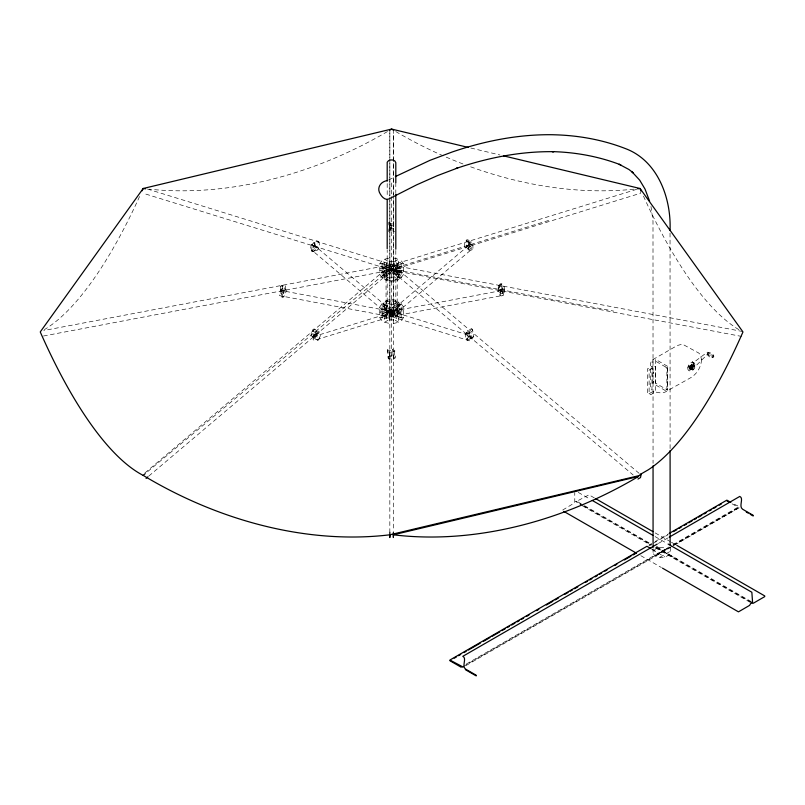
<?xml version="1.0" encoding="UTF-8"?>
<svg xmlns="http://www.w3.org/2000/svg" width="805" height="805" viewBox="0 0 805 805"><rect width="100%" height="100%" fill="white"/><g stroke="black" fill="none" stroke-linecap="round" stroke-linejoin="round"><path stroke-width="0.6" stroke-dasharray="4.03 3.02" d="M389.831 316.174L389.841 312.35L393.393 312.35L393.383 320.38M389.841 200.676L389.841 308.798M389.841 277.423L389.831 278.248M389.831 273.499L389.841 272.664M389.831 268.367L389.841 264.865M389.831 229.948L389.841 227.372L393.393 227.372L393.383 229.948M389.841 355.478L389.831 359.302L393.383 359.302L393.393 355.478M389.831 320.38L389.841 314.161M389.831 311.374L389.831 301.925M389.841 195.675L389.841 159.37M389.841 158.122L389.841 133.087M43.43 336.027L391.622 270.037L391.622 267.995L390.697 264.765L43.752 330.523M391.622 313.487L391.622 311.444L280.462 290.374L279.546 293.594L279.546 295.636L390.697 316.707L391.622 313.487L392.427 316.335L503.497 295.284L503.497 293.241L502.672 290.333L391.602 311.384M393.393 312.35L393.383 316.808M393.393 277.423L393.383 278.258M393.383 273.499L393.393 272.664M393.383 268.367L393.393 267.26M393.383 265.962L393.393 264.855M393.383 311.374L393.393 196.923M393.393 195.665L393.393 133.077M389.57 355.397L389.409 352.942L392.991 352.681L393.192 354.955L389.59 355.418L389.63 353.838M389.711 227.101L389.721 228.218M389.821 226.879L389.791 225.752L393.383 225.853L393.343 228.258L389.731 228.228L389.892 226.547M499.875 288.814C498.124 292.436 503.9 292.336 502.35 288.764M500.66 291.179C498.305 298.212 504.977 295.475 501.827 290.555M501.807 284.89C503.638 293.111 496.665 287.335 501.263 284.306C503.115 285.191 499.845 286.55 500.479 284.608M389.761 228.006L389.781 225.823M690.016 368.227L690.016 365.893L692.048 364.715M313.608 336.591L313.065 339.609L314.312 340.334L392.327 316.204L392.87 313.185L390.365 311.736L382.043 314.312M641.183 190.161L640.629 193.22L392.85 269.856L390.345 268.407L390.898 265.348L637.48 189.084M281.951 286.037C284.246 284.145 282.394 288.301 282.032 285.554C285.071 284.366 285.212 292.366 281.71 291.43M281.68 291.591C283.249 288.552 284.517 295.012 283.944 296.059C281.277 298.836 281.901 290.766 281.388 289.891M312.119 247.024L311.475 249.842L389.731 315.993L392.226 314.554L392.87 311.736L314.614 245.585L312.119 247.024L314.353 248.212L317.2 246.733L316.697 244.911L313.065 246.139L313.779 248.131M670.122 547.4C673.533 557.191 659.798 560.018 654.224 554.887A8.523 4.921 0 0 1 653.368 551.163L655.572 548.95L659.396 547.682A8.523 4.921 0 0 1 665.856 548.175L666.832 548.608L654.968 555.45M391.602 268.045L392.347 265.419M466.357 332.485C466.035 334.306 468.621 333.28 466.981 332.244C469.879 327.394 478.019 329.929 467.101 333.622M466.588 332.364L467.222 333.501M713.28 355.901L712.506 356.977M383.754 306.866L384.8 305.397M399.481 274.606L398.435 276.075M500.75 290.826C500.78 293.895 503.658 289.709 500.871 290.847M500.67 291.158L501.032 290.575M467.121 338.442L467.765 339.841M382.043 277.665L379.849 274.606L379.849 263.728L382.043 260.659L382.043 277.665L386.43 275.129M382.043 303.807L379.849 306.866L379.849 317.754L382.043 320.813L382.043 303.807L386.43 306.343L386.43 318.277L388.936 319.726L388.936 304.894M401.192 277.665L403.386 274.606L403.386 263.728L401.192 260.659L401.192 277.665L396.805 275.129L396.805 263.195L394.299 261.756L394.299 276.578M401.192 303.807L403.386 306.866L403.386 317.754L401.192 320.813L401.192 303.807L396.805 306.343M144.93 472.927L389.821 265.902L392.327 267.351L392.87 269.735L147.979 476.771M388.936 270.208L145.091 473.773M382.043 276.266L390.546 269.081L393.051 270.53L384.549 277.715M398.686 302.801L390.002 310.146L392.508 311.595L401.192 304.25M394.299 311.193L398.686 307.48M500.579 284.638L501.777 284.89M382.043 268.83L386.43 266.294M394.299 261.756L398.686 259.22L398.686 268.055L394.299 270.591C389.489 267.602 381.399 274.877 389.389 276.729C393.866 279.184 401.504 272.654 394.299 270.591M467.604 245.686L469.385 244.65M314.342 334.961L316.134 333.934M388.936 310.881L384.549 313.417L384.549 322.252L389.831 323.519M384.549 322.252L388.936 319.726M396.805 315.178L401.192 312.642M649.031 393.736L655.532 390.073L655.532 366.305L649.112 370.018L649.112 393.776M562.665 510.048L574.106 503.145L574.78 501.485L574.76 492.509M648.84 545.186L651.718 543.526M654.988 541.634L668.049 534.087M649.243 545.619L651.265 544.452M653.338 543.254L668.09 534.731M658.329 543.456L668.1 537.81M466.417 663.974L669.126 546.937M673.03 544.673L739.05 506.566L731.836 503.004M463.298 666.46L669.136 547.621M673.453 545.126L739.191 507.17M671.944 546.313L655.572 555.762L655.572 554.746M673.03 545.689L738.94 507.633M466.035 665.514L670.273 547.601M674.62 545.096L739.745 507.482M660.019 557.231L669.911 551.516L670.122 552.431M467.916 334.176C470.975 329.627 474.266 336.651 468.943 336.43A1.238 0.714 61.7 0 1 467.574 334.92A1.238 0.714 61.7 0 1 468.772 334.558A1.238 0.714 61.7 0 1 468.943 336.43M467.001 338.513C473.682 332.093 476.288 338.261 467.655 339.952M388.664 179.978L394.259 177.13M393.383 222.422L393.232 231.689L394.722 231.739M395.929 277.514L393.383 278.127L393.383 274.686M387.316 303.958L389.831 303.344M396.805 265.741L401.192 264.382M548.628 220.449L391.622 269.011L613.662 311.102M398.686 267.612L390.002 270.299L392.508 271.748L401.192 269.061M382.043 313.366L390.546 310.74L393.051 312.189L384.549 314.815M313.115 336.742L383.291 315.037L383.291 317.884L382.043 317.16L386.43 315.801M388.936 270.591L384.549 268.055L384.549 259.22L389.831 257.952M393.383 280.382L398.686 279.114L398.686 270.279M389.831 301.1L384.549 302.368L384.549 311.203M393.383 323.529L398.686 322.252L398.686 313.417L394.299 310.881M379.849 268.86L386.058 267.693M379.849 270.48L391.693 268.236M391.693 270.279L379.849 272.523L386.048 272.563M403.386 308.667L391.472 310.931L391.472 312.974L403.386 310.71M397.187 313.387L403.386 312.209M389.831 261.534L393.383 261.534M393.383 319.937L389.831 319.937M466.86 240.574L466.115 241.51L466.86 241.581L466.518 240.454L466.035 241.701L471.881 244.479L471.982 243.502L466.739 240.474M466.719 246.229L465.894 247.105L466.266 247.779L467.212 246.944L466.719 246.229L472.173 249.379L471.287 250.949L470.15 251.08L468.671 249.932L468.601 244.509L470.643 241.721L472.837 242.828L472.938 248.202L471.7 250.657L466.045 247.648M466.95 246.36L466.175 247.699M313.698 335.645L312.924 336.973M282.545 290.565L285.061 290.474M501.163 289.86L503.689 289.81M379.849 263.728L386.048 263.728L386.058 317.754L379.849 317.754M397.187 274.606L397.187 263.728L403.386 263.728M389.831 266.354L393.383 266.354M393.383 269.182L389.841 269.091L389.831 261.273M389.831 270.681L393.383 270.681M397.187 272.563L403.386 272.563M386.058 308.909L379.849 308.909L391.693 311.193M397.187 308.909L403.386 308.909M389.831 311.263L393.383 311.263M389.831 312.219L393.383 312.219M389.831 314.986L393.383 314.986M403.386 317.754L397.187 317.754L397.187 263.728M388.372 222.281C391.683 221.637 390.928 231.91 388.241 231.558M388.312 223.388L395.396 223.589M388.282 224.796L395.366 224.998M388.322 229.143L395.406 229.345M388.282 230.733L395.366 230.934M393.383 301.925L393.393 303.364L395.939 303.958M392.427 265.147L742.602 331.509M397.187 268.085L403.386 269.262M403.386 270.762L391.472 268.508L391.472 270.55L403.386 272.804M391.602 270.088L741.777 336.46M379.849 310.992L391.693 313.236M379.849 312.612L386.048 313.789M470.774 148.019L500.006 155.003M393.383 257.952L398.686 259.22M389.831 280.371L384.549 279.114L384.549 270.279M393.383 301.09L398.686 302.368L398.686 311.203M147.476 189.034L392.226 264.734L392.87 268.296L390.365 269.735L143.22 193.291M382.043 263.809L386.43 265.167M384.549 266.324L392.981 268.94L390.173 270.601L398.686 277.805M382.043 267.773L390.485 270.379M401.192 313.286L392.669 310.65L390.173 312.099L398.686 314.725M396.805 316.063L401.192 317.422M313.004 331.117L313.839 330.07L312.924 331.036L312.692 330.332L313.487 329.758L318.81 333.431L318.015 334.005L312.773 330.986M387.306 277.524L389.831 278.117L389.831 274.676M394.299 304.894C389.489 301.905 381.399 309.19 389.389 311.032C393.866 313.497 401.504 306.967 394.299 304.894L394.299 317.512M466.789 335.605L468.53 336.379M594.392 497.933L588.968 494.813L576.803 501.263L583.323 505.017M655.159 532.89L670.344 541.624M671.43 542.248L675.767 544.754M578.231 492.378L590.135 499.221M655.089 536.583L667.013 543.445M656.699 546.384L662.676 549.825M584.41 505.641L651.798 544.411M656.156 546.917L751.498 601.758M657.625 548.104L677.659 559.626M583.202 505.631L575.575 501.253L581.512 505.299M584.289 506.265L651.788 545.086M656.145 547.591L751.367 602.371M582.589 505.922L650.772 545.136M655.099 547.631L751.88 603.307M651.909 549.151L657.886 552.592M651.909 549.503L664.839 556.929M640.8 555.671L661.408 567.535M692.592 361.958L692.169 361.717C696.285 363.8 691.988 371.638 688.044 370.159C691.686 370.401 694.715 365.148 692.783 362.079M694.755 366.356C690.65 359.775 684.864 368.992 692.501 369.656M691.404 364.665L694.896 366.678M691.032 364.816L694.946 367.08M690.66 365.088L694.896 367.533M690.318 365.45L692.793 366.879M690.016 365.893L694.524 368.489M689.794 366.366L694.232 368.921M689.654 366.849L693.88 369.284M689.603 367.301L693.508 369.555M689.654 367.704L693.135 369.716M689.794 368.016L692.793 369.747M467.172 241.762L469.677 243.201M468.218 243.593A1.238 0.714 -60 0 1 467.826 245.525A1.238 0.714 -60 0 1 466.749 244.901A1.238 0.714 -60 0 1 468.218 243.593C473.622 243.663 469.738 250.385 466.981 245.746M667.576 366.305L655.532 359.352L655.542 383.12L667.576 390.073L667.576 366.305L667.576 390.073M384.549 259.22L388.936 261.756L386.43 263.195L386.43 272.563M396.805 266.294L401.192 268.83M390.365 268.296L392.87 269.735M732.037 503.789L738.245 507.371M382.043 312.642L386.43 315.178M398.686 322.252L394.299 319.726L396.805 318.277L396.805 307.953M314.966 332.878A1.238 0.714 -60 0 1 314.574 334.8A1.238 0.714 -60 0 1 313.497 334.176A1.238 0.714 -60 0 1 314.966 332.878C320.37 332.938 316.486 339.67 313.719 335.021M313.578 335.544C322.352 337.657 319.001 343.463 312.783 336.923M639.15 473.38L393.464 265.68L390.958 267.129L390.365 269.735L633.173 475M394.299 269.957L398.686 273.66M392.669 269.152L401.192 276.356M384.549 304.089L392.981 311.223L390.485 312.672L382.043 305.538M384.549 308.053L388.936 311.766M384.81 276.075L383.744 274.606M398.425 305.407L399.491 306.866M389.409 352.942L389.61 355.226M281.73 292.185C283.259 294.288 285.523 290.967 283.793 289.317M650.973 206.422L652.996 221.043L653.056 463.348M281.941 285.966C282.082 286.54 284.417 294.278 281.649 291.38M387.748 351.332C387.497 349.36 387.94 353.375 387.678 351.413M389.831 314.403L389.831 316.808M670.042 233.058L670.092 449.321M667.627 547.792L667.627 548.809M653.076 548.678L653.076 552.431M393.383 261.263L393.393 269.071M393.383 269.917L393.393 273.378M393.393 303.364L393.393 304.038M393.383 306.685L393.393 308.798M389.831 269.917L389.831 273.378M397.187 306.866L397.187 315.711M395.808 182.725L395.808 192.757M395.808 250.436L395.808 316.898C395.164 313.286 388.513 313.256 387.195 316.466L387.195 250.003M393.383 129.494L393.383 194.75M393.383 199.771L393.393 531.27M391.622 182.906L391.622 195.384M391.622 196.631L391.622 439.289M389.831 129.494L389.831 158.354M389.831 159.611L389.831 196.007M389.831 197.265L389.831 532.286M388.936 263.718L388.936 276.578M387.195 183.54L387.195 197.336M386.048 265.65L386.058 274.606M386.048 306.866L386.058 317.754M633.897 189.195A354.995 267.793 35.7 0 1 468.812 166.152M462.986 163.958A354.995 267.793 35.7 0 1 444.451 156.371M443.303 155.868A354.995 267.793 35.7 0 1 395.758 131.547M738.879 329.648A354.995 110.919 76.6 0 1 642.611 194.226M387.467 131.547A354.995 267.793 -35.7 0 1 149.328 189.195M139.577 196.49A354.995 110.919 -76.6 0 1 44.345 329.648M687.732 367.835C687.41 373.329 694.796 370.964 694.987 366.728L707.736 354.109L707.001 354.311L712.536 357.46L713.653 355.82L707.313 352.157L693.558 362.512A4.719 2.727 -60 0 1 694.564 366.476L693.558 362.512C690.539 361.264 688.094 365.239 687.732 367.835M466.779 338.814C467.544 341.843 468.902 337.345 466.779 338.814M708.631 353.405L707.826 354.341L713.3 357.018L713.542 356.062L708.631 353.405M387.577 349.702L388.443 358.939L389.952 358.859L389.137 349.632L387.577 349.702M392.568 349.34L393.444 358.567L394.943 358.497L394.138 349.259L392.568 349.34M387.326 350.728L387.436 352.087L394.842 351.523L394.752 350.225L387.336 350.688M387.99 356.625L388.121 358.175L395.507 357.591L395.386 356.041L388 356.585M388.312 356.605L388.443 358.145L388.322 356.565M280.442 286.409C279.657 307.389 292.326 278.6 280.442 286.409M280.925 289.609C280.14 310.589 292.799 281.8 280.925 289.609M498.778 287.959C496.313 291.43 500.861 299.752 503.628 293.895C505.943 290.434 501.757 282.454 498.778 287.959M498.909 285.473C496.444 288.935 500.982 297.256 503.759 291.41C506.073 287.938 501.887 279.959 498.909 285.473M653.559 372.564C652.241 374.607 654.546 372.534 653.559 372.564M470.14 338.633C460.762 346.794 467.987 316.536 470.14 338.633M473.753 336.681C464.374 344.852 471.599 314.584 473.753 336.681M312.642 336.379C313.92 338.744 314.252 333.652 312.642 336.379M653.549 381.56C652.191 383.522 654.656 381.51 653.549 381.56M653.6 391.401C652.11 393.575 654.676 391.3 653.6 391.401M701.558 359.573C701.215 366.688 697.251 373.55 691.264 377.394L664.819 392.246L660.04 392.82L655.381 392.025L650.722 394.712L647.331 392.76L647.331 368.992L651.97 366.315L651.97 390.083L650.5 387.316L650.5 363.558L651.507 360.791L652.845 359.604L677.226 345.526L682.378 344.148L698.539 352.912L700.179 354.431L701.558 359.573M707.203 353.969C707.374 356.182 713.039 359.785 713.914 356.243C713.743 354.029 708.088 350.427 707.203 353.969M311.917 244.499C312.34 247.88 317.422 242.718 318.428 242.446C318.217 240.695 315.751 240.132 314.876 241.812C314.805 265.378 326.659 231.84 311.917 244.499M312.159 244.378L312.934 245.455L312.159 244.378M311.807 250.305L312.682 251.512L318.277 248.705L318.367 247.98L317.653 247.266L311.807 250.305M312.058 250.184C312.421 252.951 313.88 249.681 312.058 250.184M316.134 335.433C314.745 341.712 309.2 336.46 311.797 331.741C313.306 325.723 318.669 330.785 316.134 335.433M319.676 337.476C318.287 343.755 312.743 338.502 315.339 333.793C316.848 327.776 322.221 332.837 319.676 337.476M469.385 246.159C467.997 252.428 462.452 247.175 465.049 242.466C466.558 236.449 471.931 241.51 469.385 246.159M315.168 250.556C305.196 257.026 314.926 229.324 315.168 250.556M384.055 271.869C379.336 281.378 394.158 285.05 399.179 278.862C403.899 269.353 389.077 265.68 384.055 271.869M384.055 302.61C379.336 312.119 394.158 315.801 399.179 309.603C403.899 300.104 389.077 296.421 384.055 302.61M386.169 275.863C384.579 281.519 395.728 282.173 397.459 277.574C396.785 272.754 388.926 272.734 386.169 275.863M386.169 303.042C384.579 308.697 395.728 309.362 397.459 304.753C396.785 299.933 388.926 299.913 386.169 303.042M468.55 245.535L390.345 311.646L390.898 314.071L393.404 315.51L471.599 249.399L471.046 246.974L468.55 245.535M392.87 311.736L390.365 313.185L390.958 316.476L469.607 340.807L472.112 339.358L471.519 336.067L392.87 311.736M282.605 288.653L282.314 288.693A1.238 0.946 -8.5 0 0 281.619 290.253A1.238 0.946 -8.5 0 0 283.692 289.971A1.238 0.946 -8.5 0 0 282.636 288.653L282.636 288.653M665.816 367.09L652.845 359.604L652.845 383.371L666.882 391.472L666.882 367.704L665.816 367.09M690.529 367.835A2.023 1.167 -60 0 0 691.767 364.635A2.023 1.167 -60 0 0 689.291 366.074A2.023 1.167 -60 0 0 690.529 367.835M500.267 289.569A1.238 1.077 2.9 0 0 502.32 289.035A1.238 1.077 2.9 0 0 500.74 287.747A1.238 1.077 2.9 0 0 500.267 289.569"/><path stroke-width="1.21" d="M751.367 602.371L749.576 605.39L738.457 611.85L662.495 568.159M463.298 666.46L462.774 667.395M641.062 475L640.468 477.607L637.963 479.056M641.112 473.924L640.066 475.383L389.831 534.802A350.809 261.716 35.3 0 1 143.159 475.383A354.995 110.919 76.6 0 1 40.25 331.942L143.159 188.501L391.612 129.082L468.339 147.436M146.057 478.391L147.979 476.771M143.159 475.383L145.091 473.773M669.146 533.463L726.865 500.136L730.839 502.431M454.221 658.208L456.395 656.961M458.558 655.713L460.732 654.455M463.982 652.583L466.155 651.326M468.319 650.078L480.243 643.185M483.503 641.313L490.004 637.56M492.167 636.302L499.764 631.925M501.928 630.667L505.178 628.796M507.351 627.538L509.515 626.29M511.688 625.042L514.938 623.161M517.112 621.903L519.275 620.655M521.449 619.407L523.612 618.149M526.862 616.278L529.036 615.02M536.623 610.643L538.787 609.385M546.384 605.008L552.884 601.255M555.058 599.997L558.308 598.125M564.808 594.362L568.068 592.49M570.232 591.232L572.395 589.985M574.569 588.737L577.819 586.855M585.406 582.478L587.58 581.22M589.743 579.972L591.917 578.715M595.167 576.843L597.34 575.585M599.504 574.337L601.677 573.09M604.927 571.208L607.091 569.95M614.678 565.573L616.851 564.325M624.438 559.938L630.949 556.185M633.112 554.937L636.363 553.055M673.533 531.592L676.804 529.71M678.977 528.452L681.151 527.195M684.421 525.313L686.595 524.055M688.768 522.797L692.038 520.915M694.212 519.658L696.385 518.4M698.569 517.142L701.829 515.26M704.003 514.003L706.186 512.745M709.447 510.863L711.63 509.605M713.804 508.347L715.977 507.09M719.247 505.208L721.421 503.95M657.242 544.079L462.805 656.337C467.232 658.158 461.376 666.258 465.612 669.116L476.228 675.234L476.228 675.918L465.33 669.629M669.186 537.187L739.775 496.423C744.202 498.255 738.346 506.355 742.582 509.213L753.198 515.321L753.208 516.005L750.23 514.294M640.066 474.527L648.277 469.808A348.605 108.927 -76.6 0 0 742.975 331.942L640.066 188.501L503.658 155.878M387.547 180.551C380.594 181.377 376.307 188.108 380.322 194.075C381.912 196.973 385.213 200.515 388.835 198.996L416.577 184.878L437.236 175.711L457.723 167.953L456.284 168.426C487.649 157.75 520.604 151.209 553.82 151.682L552.099 151.612C575.555 152.215 598.93 156.432 620.846 164.924L619.156 164.28L628.936 169.493L633.334 172.914L631.935 171.767L639.693 180.159L645.016 189.064L649.625 201.24M395.376 176.567L429.93 160.346L452.329 151.944C484.57 140.966 518.46 134.244 552.602 134.727L554.333 134.787C578.543 135.411 602.653 139.758 625.264 148.523C657.826 160.567 671.39 198.272 670.042 230.542M462.08 666.48L449.884 660.05L646.928 546.283L650.913 548.577M393.383 534.802L638.556 476.439A347.77 256.956 -34.6 0 1 393.383 534.802L393.393 537.539L393.383 532.286M751.88 603.307L753.389 603.197L764.75 596.606L764.75 595.931L676.854 545.377M595.479 498.557L652.986 531.642M592.309 500.469L652.925 535.345M668.1 544.069L751.85 592.249L752.584 602.382M563.752 511.356L636.453 553.176M726.865 500.811L728.928 501.998M746.265 512.01L748.248 513.147M449.884 660.714L461.275 667.285M670.092 450.579L670.122 544.884M653.056 465.853L653.076 547.43M389.831 534.802L389.841 537.539L389.831 532.286M395.808 182.725L395.808 162.66C395.164 159.048 388.513 159.018 387.195 162.218L387.195 181.024M395.808 194.005L395.808 249.188M387.195 199.841L387.195 248.745M637.6 188.793A354.995 267.793 35.7 0 0 640.066 188.501A354.995 110.919 76.6 0 0 641.082 190.795M393.685 130.319A354.995 267.793 35.7 0 1 391.612 129.082A354.995 267.793 -35.7 0 1 389.54 130.319M145.625 188.793A354.995 267.793 -35.7 0 1 143.159 188.501A354.995 110.919 -76.6 0 1 142.143 190.795"/></g></svg>
